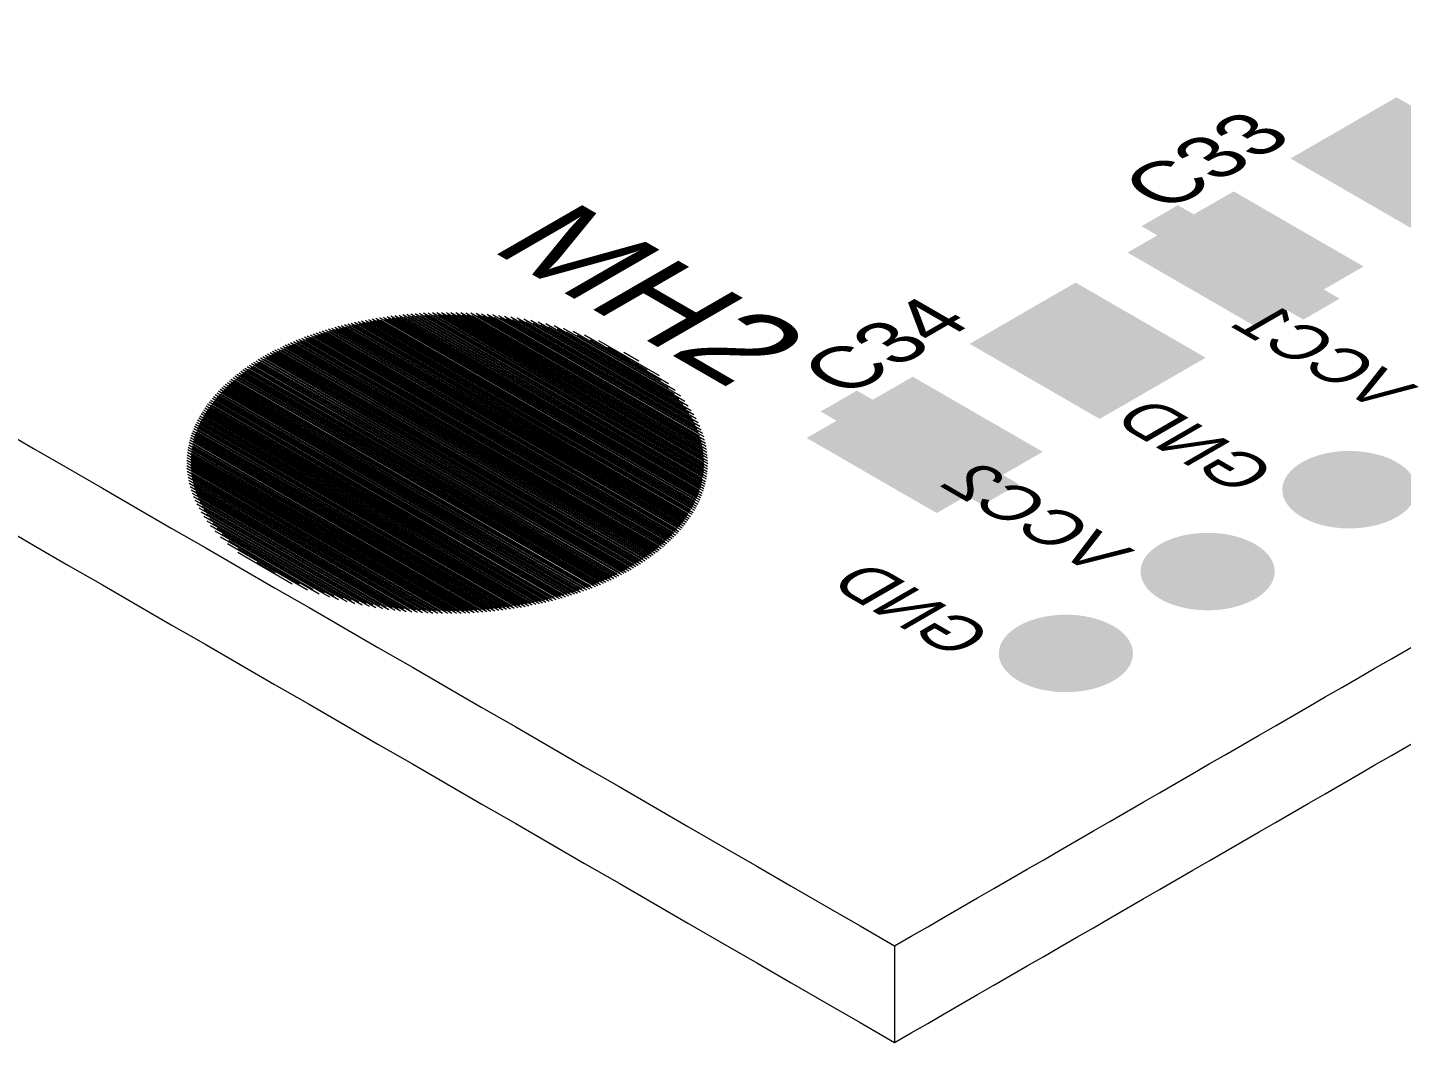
# Model space of a CAD drawing. Header units: millimetres. Extents: x -6 to 177, y -65 to 42.
# Drawn here: x 94.37 to 111.78, y -64.91 to -52.06 of the extents above; entities that cross this region are included whole.
import ezdxf

# ---------------------------------------------------------------- set-up
doc = ezdxf.new("R2010")
doc.units = ezdxf.units.MM
for name, color, linetype, true_color in [('Bottom Layer- Bottom', 7, 'Continuous', 0xffffff), ('Bottom Overlay- Bot Silk', 7, 'Continuous', 0xffffff), ('Bottom Solder- Bot Mask', 7, 'Continuous', 0xffffff), ('Mechanical 13', 7, 'Continuous', 0xffffff), ('Multi-Layer', 7, 'Continuous', 0xffffff), ('Pad Holes', 7, 'Continuous', 0xffffff), ('Top Layer- Top', 7, 'Continuous', 0xffffff), ('Top Overlay- Top Silk', 7, 'Continuous', 0xffffff), ('Top Paste- Top Paste', 7, 'Continuous', 0xffffff), ('Top Solder- Top Mask', 7, 'Continuous', 0xffffff)]:
    doc.layers.add(name, color=color, linetype=linetype, true_color=true_color)
doc.styles.add('Arial', font='')
doc.styles.get('Arial').set_extended_font_data('Arial')

# ---------------------------------------------------------------- blocks, each defined once
blk = doc.blocks.new('PLS_10_230')
at = {"layer": 'Bottom Layer- Bottom', "linetype": 'Continuous', "lineweight": 18}
h = blk.add_hatch(color=7, dxfattribs=at)
edge = h.paths.add_edge_path(flags=0)
edge.add_ellipse((111.122, -57.91), major_axis=(-0.8, 0), ratio=0.57735, start_angle=0, end_angle=360)
h = blk.add_hatch(color=7, dxfattribs=at)
edge = h.paths.add_edge_path(flags=0)
edge.add_ellipse((109.326, -58.947), major_axis=(-0.8, 0), ratio=0.57735, start_angle=0, end_angle=360)
h = blk.add_hatch(color=7, dxfattribs=at)
edge = h.paths.add_edge_path(flags=0)
edge.add_ellipse((107.53, -59.984), major_axis=(-0.8, 0), ratio=0.57735, start_angle=0, end_angle=360)
at = {"layer": 'Bottom Solder- Bot Mask', "linetype": 'Continuous', "lineweight": 18}
h = blk.add_hatch(color=7, dxfattribs=at)
edge = h.paths.add_edge_path(flags=0)
edge.add_ellipse((111.122, -57.91), major_axis=(-0.85, 0), ratio=0.57735, start_angle=0, end_angle=360)
h = blk.add_hatch(color=7, dxfattribs=at)
edge = h.paths.add_edge_path(flags=0)
edge.add_ellipse((109.326, -58.947), major_axis=(-0.85, 0), ratio=0.57735, start_angle=0, end_angle=360)
h = blk.add_hatch(color=7, dxfattribs=at)
edge = h.paths.add_edge_path(flags=0)
edge.add_ellipse((107.53, -59.984), major_axis=(-0.85, 0), ratio=0.57735, start_angle=0, end_angle=360)
at = {"layer": 'Multi-Layer', "linetype": 'Continuous', "lineweight": 18}
h = blk.add_hatch(color=9, dxfattribs=at)
edge = h.paths.add_edge_path(flags=0)
edge.add_ellipse((111.122, -57.91), major_axis=(-0.8, 0), ratio=0.57735, start_angle=0, end_angle=360)
h = blk.add_hatch(color=9, dxfattribs=at)
edge = h.paths.add_edge_path(flags=0)
edge.add_ellipse((109.326, -58.947), major_axis=(-0.8, 0), ratio=0.57735, start_angle=0, end_angle=360)
h = blk.add_hatch(color=9, dxfattribs=at)
edge = h.paths.add_edge_path(flags=0)
edge.add_ellipse((107.53, -59.984), major_axis=(-0.8, 0), ratio=0.57735, start_angle=0, end_angle=360)
at = {"layer": 'Pad Holes', "linetype": 'Continuous', "lineweight": 18}
h = blk.add_hatch(color=7, dxfattribs=at)
edge = h.paths.add_edge_path(flags=0)
edge.add_ellipse((111.122, -57.91), major_axis=(-0.5, 0), ratio=0.57735, start_angle=0, end_angle=360)
h = blk.add_hatch(color=7, dxfattribs=at)
edge = h.paths.add_edge_path(flags=0)
edge.add_ellipse((109.326, -58.947), major_axis=(-0.5, 0), ratio=0.57735, start_angle=0, end_angle=360)
h = blk.add_hatch(color=7, dxfattribs=at)
edge = h.paths.add_edge_path(flags=0)
edge.add_ellipse((107.53, -59.984), major_axis=(-0.5, 0), ratio=0.57735, start_angle=0, end_angle=360)
at = {"layer": 'Top Layer- Top', "linetype": 'Continuous', "lineweight": 18}
h = blk.add_hatch(color=7, dxfattribs=at)
edge = h.paths.add_edge_path(flags=0)
edge.add_ellipse((111.122, -57.91), major_axis=(-0.8, 0), ratio=0.57735, start_angle=0, end_angle=360)
h = blk.add_hatch(color=7, dxfattribs=at)
edge = h.paths.add_edge_path(flags=0)
edge.add_ellipse((109.326, -58.947), major_axis=(-0.8, 0), ratio=0.57735, start_angle=0, end_angle=360)
h = blk.add_hatch(color=7, dxfattribs=at)
edge = h.paths.add_edge_path(flags=0)
edge.add_ellipse((107.53, -59.984), major_axis=(-0.8, 0), ratio=0.57735, start_angle=0, end_angle=360)
at = {"layer": 'Top Solder- Top Mask', "linetype": 'Continuous', "lineweight": 18}
h = blk.add_hatch(color=7, dxfattribs=at)
edge = h.paths.add_edge_path(flags=0)
edge.add_ellipse((111.122, -57.91), major_axis=(-0.85, 0), ratio=0.57735, start_angle=0, end_angle=360)
h = blk.add_hatch(color=7, dxfattribs=at)
edge = h.paths.add_edge_path(flags=0)
edge.add_ellipse((109.326, -58.947), major_axis=(-0.85, 0), ratio=0.57735, start_angle=0, end_angle=360)
h = blk.add_hatch(color=7, dxfattribs=at)
edge = h.paths.add_edge_path(flags=0)
edge.add_ellipse((107.53, -59.984), major_axis=(-0.85, 0), ratio=0.57735, start_angle=0, end_angle=360)
blk = doc.blocks.new('CAP_POL_1411_3528_202')
at = {"layer": 'Mechanical 13', "linetype": 'Continuous', "lineweight": 18}
blk.add_hatch(color=56, dxfattribs=at).paths.add_polyline_path([(110.539, -55.756), (110.998, -55.491), (108.948, -54.307), (108.488, -54.573)], flags=0)
at = {"layer": 'Top Layer- Top', "linetype": 'Continuous', "lineweight": 18}
for points in [[(112.023, -54.626), (110.447, -53.715), (111.719, -52.98), (113.296, -53.891)], [(109.959, -55.818), (108.382, -54.907), (109.655, -54.173), (111.231, -55.083)]]:
    blk.add_hatch(color=7, dxfattribs=at).paths.add_polyline_path(points, flags=0)
at = {"layer": 'Top Paste- Top Paste', "linetype": 'Continuous', "lineweight": 18}
for points in [[(112.023, -54.626), (110.447, -53.715), (111.719, -52.98), (113.296, -53.891)], [(109.959, -55.818), (108.382, -54.907), (109.655, -54.173), (111.231, -55.083)]]:
    blk.add_hatch(color=7, dxfattribs=at).paths.add_polyline_path(points, flags=0)
at = {"layer": 'Top Solder- Top Mask', "linetype": 'Continuous', "lineweight": 18}
for points in [[(112.023, -54.666), (110.376, -53.715), (111.719, -52.94), (113.367, -53.891)], [(109.959, -55.859), (108.311, -54.907), (109.655, -54.132), (111.302, -55.083)]]:
    blk.add_hatch(color=7, dxfattribs=at).paths.add_polyline_path(points, flags=0)
blk = doc.blocks.new('CAP_POL_1411_3528_93')
at = {"layer": 'Mechanical 13', "linetype": 'Continuous', "lineweight": 18}
blk.add_hatch(color=56, dxfattribs=at).paths.add_polyline_path([(106.473, -58.104), (106.932, -57.839), (104.882, -56.655), (104.422, -56.92)], flags=0)
at = {"layer": 'Top Layer- Top', "linetype": 'Continuous', "lineweight": 18}
for points in [[(107.958, -56.973), (106.381, -56.063), (107.653, -55.328), (109.23, -56.238)], [(105.893, -58.165), (104.316, -57.255), (105.589, -56.52), (107.166, -57.43)]]:
    blk.add_hatch(color=7, dxfattribs=at).paths.add_polyline_path(points, flags=0)
at = {"layer": 'Top Paste- Top Paste', "linetype": 'Continuous', "lineweight": 18}
for points in [[(107.958, -56.973), (106.381, -56.063), (107.653, -55.328), (109.23, -56.238)], [(105.893, -58.165), (104.316, -57.255), (105.589, -56.52), (107.166, -57.43)]]:
    blk.add_hatch(color=7, dxfattribs=at).paths.add_polyline_path(points, flags=0)
at = {"layer": 'Top Solder- Top Mask', "linetype": 'Continuous', "lineweight": 18}
for points in [[(107.958, -57.014), (106.31, -56.063), (107.653, -55.287), (109.301, -56.238)], [(105.893, -58.206), (104.245, -57.255), (105.589, -56.479), (107.236, -57.43)]]:
    blk.add_hatch(color=7, dxfattribs=at).paths.add_polyline_path(points, flags=0)
blk = doc.blocks.new('HATCH41')
at = {"color": 9, "lineweight": 13}
for p, q in [((99.244, -55.711), (102.91, -57.827)), ((99.297, -55.707), (102.917, -57.797)), ((99.351, -55.703), (102.923, -57.766)), ((99.406, -55.7), (102.928, -57.734)), ((99.461, -55.698), (102.933, -57.702)), ((99.518, -55.696), (102.936, -57.67)), ((99.575, -55.694), (102.939, -57.636)), ((99.633, -55.693), (102.94, -57.603)), ((99.693, -55.693), (102.941, -57.568)), ((99.753, -55.694), (102.94, -57.534)), ((99.815, -55.695), (102.938, -57.498)), ((99.878, -55.696), (102.935, -57.462)), ((99.942, -55.699), (102.931, -57.425)), ((100.007, -55.702), (102.925, -57.387)), ((100.075, -55.706), (102.918, -57.348)), ((100.143, -55.711), (102.909, -57.308)), ((98.279, -55.879), (102.618, -58.385)), ((98.32, -55.868), (102.637, -58.361)), ((98.361, -55.857), (102.656, -58.337)), ((98.402, -55.847), (102.674, -58.313)), ((98.444, -55.837), (102.692, -58.289)), ((98.487, -55.827), (102.71, -58.265)), ((98.53, -55.817), (102.726, -58.24)), ((98.574, -55.807), (102.743, -58.215)), ((98.618, -55.798), (102.759, -58.189)), ((98.662, -55.79), (102.774, -58.163)), ((98.708, -55.781), (102.788, -58.137)), ((98.753, -55.773), (102.803, -58.111)), ((98.8, -55.765), (102.816, -58.084)), ((98.846, -55.758), (102.829, -58.057)), ((98.894, -55.75), (102.842, -58.03)), ((98.942, -55.744), (102.853, -58.002)), ((98.991, -55.737), (102.864, -57.974)), ((99.04, -55.731), (102.875, -57.945)), ((99.09, -55.725), (102.885, -57.916)), ((99.141, -55.72), (102.894, -57.887)), ((99.192, -55.715), (102.902, -57.857)), ((100.214, -55.718), (102.898, -57.268)), ((100.286, -55.725), (102.886, -57.226)), ((100.361, -55.734), (102.871, -57.183)), ((100.438, -55.743), (102.854, -57.138)), ((100.518, -55.755), (102.834, -57.092)), ((100.601, -55.768), (102.811, -57.044)), ((100.687, -55.784), (102.784, -56.994)), ((100.778, -55.801), (102.754, -56.942)), ((100.873, -55.822), (102.718, -56.887)), ((100.975, -55.846), (102.676, -56.828)), ((101.084, -55.874), (102.627, -56.765)), ((97.757, -56.062), (102.303, -58.686)), ((97.791, -56.047), (102.328, -58.666)), ((97.826, -56.033), (102.353, -58.646)), ((97.862, -56.019), (102.377, -58.626)), ((97.897, -56.005), (102.401, -58.605)), ((97.934, -55.991), (102.425, -58.584)), ((97.97, -55.978), (102.448, -58.563)), ((98.007, -55.964), (102.471, -58.541)), ((98.045, -55.952), (102.493, -58.52)), ((98.083, -55.939), (102.515, -58.498)), ((98.121, -55.926), (102.537, -58.476)), ((98.16, -55.914), (102.558, -58.453)), ((98.199, -55.902), (102.578, -58.431)), ((98.239, -55.891), (102.598, -58.408)), ((101.204, -55.909), (102.567, -56.696)), ((101.339, -55.952), (102.492, -56.618)), ((101.5, -56.011), (102.391, -56.525)), ((97.433, -56.22), (102.028, -58.873)), ((97.463, -56.203), (102.057, -58.856)), ((97.494, -56.187), (102.086, -58.838)), ((97.526, -56.17), (102.115, -58.82)), ((97.557, -56.154), (102.143, -58.801)), ((97.59, -56.138), (102.17, -58.783)), ((97.622, -56.122), (102.198, -58.764)), ((97.655, -56.107), (102.224, -58.745)), ((97.689, -56.091), (102.251, -58.725)), ((97.722, -56.076), (102.277, -58.706)), ((101.725, -56.106), (102.226, -56.395)), ((97.148, -56.401), (101.714, -59.038)), ((97.174, -56.382), (101.747, -59.022)), ((97.201, -56.363), (101.78, -59.007)), ((97.229, -56.345), (101.813, -58.991)), ((97.257, -56.326), (101.845, -58.975)), ((97.285, -56.308), (101.876, -58.958)), ((97.314, -56.29), (101.907, -58.942)), ((97.343, -56.272), (101.938, -58.925)), ((97.372, -56.255), (101.968, -58.908)), ((97.402, -56.237), (101.998, -58.891)), ((96.925, -56.584), (101.398, -59.166)), ((96.948, -56.563), (101.435, -59.153)), ((96.972, -56.542), (101.471, -59.139)), ((96.996, -56.521), (101.507, -59.126)), ((97.02, -56.5), (101.543, -59.112)), ((97.045, -56.48), (101.578, -59.097)), ((97.07, -56.46), (101.613, -59.083)), ((97.095, -56.44), (101.647, -59.068)), ((97.121, -56.421), (101.681, -59.053)), ((96.776, -56.74), (101.128, -59.252)), ((96.796, -56.717), (101.168, -59.241)), ((96.816, -56.694), (101.207, -59.229)), ((96.837, -56.671), (101.246, -59.217)), ((96.859, -56.649), (101.285, -59.205)), ((96.88, -56.627), (101.323, -59.192)), ((96.903, -56.605), (101.361, -59.179)), ((96.649, -56.908), (100.836, -59.326)), ((96.666, -56.883), (100.879, -59.316)), ((96.683, -56.859), (100.922, -59.306)), ((96.701, -56.834), (100.964, -59.296)), ((96.719, -56.81), (101.006, -59.285)), ((96.737, -56.786), (101.047, -59.275)), ((96.756, -56.763), (101.088, -59.264)), ((96.548, -57.092), (100.518, -59.384)), ((96.561, -57.065), (100.565, -59.377)), ((96.574, -57.038), (100.612, -59.369)), ((96.588, -57.011), (100.658, -59.361)), ((96.602, -56.985), (100.703, -59.353)), ((96.617, -56.959), (100.748, -59.344)), ((96.633, -56.934), (100.792, -59.335)), ((96.485, -57.263), (100.222, -59.421)), ((96.493, -57.233), (100.273, -59.416)), ((96.503, -57.204), (100.324, -59.41)), ((96.513, -57.176), (100.373, -59.404)), ((96.524, -57.147), (100.422, -59.398)), ((96.536, -57.119), (100.47, -59.391)), ((96.448, -57.449), (99.9, -59.442)), ((96.452, -57.416), (99.956, -59.44)), ((96.457, -57.385), (100.011, -59.437)), ((96.462, -57.354), (100.065, -59.433)), ((96.469, -57.323), (100.118, -59.43)), ((96.476, -57.292), (100.171, -59.425)), ((96.441, -57.549), (99.727, -59.446)), ((96.441, -57.583), (99.667, -59.446)), ((96.442, -57.515), (99.786, -59.445)), ((96.442, -57.618), (99.607, -59.445)), ((96.444, -57.481), (99.843, -59.444)), ((96.444, -57.654), (99.544, -59.444)), ((96.448, -57.691), (99.481, -59.442)), ((96.452, -57.728), (99.416, -59.439)), ((96.459, -57.766), (99.35, -59.436)), ((96.466, -57.805), (99.283, -59.431)), ((96.476, -57.845), (99.213, -59.426)), ((96.487, -57.886), (99.142, -59.419)), ((96.501, -57.929), (99.069, -59.411)), ((96.517, -57.972), (98.993, -59.402)), ((96.535, -58.017), (98.915, -59.392)), ((96.556, -58.064), (98.834, -59.38)), ((96.58, -58.113), (98.75, -59.366)), ((96.608, -58.163), (98.662, -59.35)), ((96.64, -58.216), (98.57, -59.331)), ((96.678, -58.273), (98.473, -59.309)), ((96.722, -58.333), (98.369, -59.284)), ((96.775, -58.398), (98.256, -59.253)), ((96.839, -58.47), (98.132, -59.216)), ((96.922, -58.552), (97.989, -59.168)), ((97.038, -58.654), (97.813, -59.101)), ((97.279, -58.827), (97.512, -58.962))]:
    blk.add_line(p, q, dxfattribs=at)
blk = doc.blocks.new('HATCH43')
at = {"color": 7, "lineweight": 13}
for p, q in [((98.977, -55.709), (102.913, -57.982)), ((99.026, -55.703), (102.923, -57.953)), ((99.076, -55.698), (102.933, -57.924)), ((99.127, -55.692), (102.942, -57.895)), ((99.178, -55.687), (102.951, -57.865)), ((99.23, -55.683), (102.958, -57.835)), ((99.283, -55.679), (102.965, -57.805)), ((99.337, -55.675), (102.972, -57.774)), ((99.391, -55.672), (102.977, -57.742)), ((99.447, -55.67), (102.982, -57.711)), ((99.503, -55.667), (102.985, -57.678)), ((99.56, -55.666), (102.988, -57.645)), ((99.618, -55.665), (102.99, -57.612)), ((99.677, -55.664), (102.991, -57.577)), ((99.737, -55.664), (102.99, -57.543)), ((99.798, -55.665), (102.989, -57.507)), ((99.861, -55.667), (102.986, -57.471)), ((99.925, -55.669), (102.982, -57.434)), ((99.99, -55.672), (102.977, -57.397)), ((100.056, -55.676), (102.97, -57.358)), ((100.125, -55.681), (102.962, -57.319)), ((100.195, -55.687), (102.952, -57.279)), ((100.266, -55.693), (102.94, -57.237)), ((100.34, -55.702), (102.926, -57.195)), ((100.416, -55.711), (102.91, -57.151)), ((98.145, -55.886), (102.607, -58.462)), ((98.185, -55.874), (102.627, -58.439)), ((98.225, -55.863), (102.647, -58.416)), ((98.265, -55.851), (102.667, -58.393)), ((98.306, -55.84), (102.686, -58.369)), ((98.347, -55.829), (102.705, -58.346)), ((98.388, -55.819), (102.723, -58.321)), ((98.431, -55.809), (102.741, -58.297)), ((98.473, -55.799), (102.758, -58.273)), ((98.516, -55.789), (102.775, -58.248)), ((98.56, -55.78), (102.791, -58.222)), ((98.604, -55.771), (102.807, -58.197)), ((98.649, -55.762), (102.822, -58.171)), ((98.694, -55.753), (102.837, -58.145)), ((98.74, -55.745), (102.851, -58.119)), ((98.786, -55.737), (102.864, -58.092)), ((98.833, -55.73), (102.877, -58.065)), ((98.88, -55.723), (102.89, -58.038)), ((98.928, -55.716), (102.901, -58.01)), ((100.495, -55.722), (102.891, -57.105)), ((100.576, -55.734), (102.87, -57.058)), ((100.661, -55.748), (102.845, -57.009)), ((100.749, -55.765), (102.816, -56.958)), ((100.842, -55.784), (102.783, -56.905)), ((100.94, -55.806), (102.745, -56.848)), ((101.045, -55.832), (102.7, -56.787)), ((101.159, -55.863), (102.646, -56.722)), ((97.706, -56.047), (102.327, -58.715)), ((97.741, -56.033), (102.353, -58.695)), ((97.775, -56.018), (102.378, -58.675)), ((97.811, -56.004), (102.403, -58.655)), ((97.846, -55.99), (102.427, -58.635)), ((97.882, -55.976), (102.451, -58.614)), ((97.918, -55.962), (102.474, -58.593)), ((97.955, -55.949), (102.498, -58.572)), ((97.992, -55.936), (102.52, -58.55)), ((98.03, -55.923), (102.542, -58.528)), ((98.068, -55.911), (102.564, -58.506)), ((98.107, -55.898), (102.586, -58.484)), ((101.285, -55.901), (102.58, -56.649)), ((101.429, -55.95), (102.496, -56.566)), ((101.608, -56.019), (102.377, -56.463)), ((97.354, -56.224), (102.021, -58.919)), ((97.384, -56.207), (102.051, -58.901)), ((97.415, -56.19), (102.08, -58.884)), ((97.446, -56.173), (102.109, -58.866)), ((97.477, -56.157), (102.138, -58.848)), ((97.508, -56.14), (102.166, -58.83)), ((97.54, -56.124), (102.194, -58.811)), ((97.573, -56.108), (102.221, -58.792)), ((97.606, -56.093), (102.249, -58.773)), ((97.639, -56.077), (102.275, -58.754)), ((97.672, -56.062), (102.302, -58.735)), ((101.928, -56.169), (102.117, -56.278)), ((97.075, -56.408), (101.702, -59.08)), ((97.101, -56.389), (101.736, -59.065)), ((97.127, -56.37), (101.769, -59.05)), ((97.154, -56.351), (101.802, -59.034)), ((97.182, -56.332), (101.834, -59.018)), ((97.21, -56.313), (101.866, -59.002)), ((97.238, -56.295), (101.898, -58.986)), ((97.266, -56.277), (101.929, -58.969)), ((97.295, -56.259), (101.96, -58.953)), ((97.324, -56.242), (101.991, -58.936)), ((96.879, -56.572), (101.418, -59.193)), ((96.902, -56.551), (101.455, -59.18)), ((96.926, -56.53), (101.492, -59.166)), ((96.949, -56.509), (101.528, -59.152)), ((96.974, -56.488), (101.564, -59.138)), ((96.998, -56.468), (101.599, -59.124)), ((97.023, -56.448), (101.634, -59.11)), ((97.049, -56.428), (101.668, -59.095)), ((96.711, -56.751), (101.108, -59.29)), ((96.73, -56.728), (101.148, -59.279)), ((96.75, -56.705), (101.188, -59.267)), ((96.771, -56.682), (101.228, -59.256)), ((96.791, -56.66), (101.267, -59.243)), ((96.813, -56.637), (101.305, -59.231)), ((96.834, -56.615), (101.343, -59.219)), ((96.857, -56.594), (101.381, -59.206)), ((96.587, -56.922), (100.812, -59.361)), ((96.603, -56.897), (100.856, -59.352)), ((96.62, -56.872), (100.899, -59.342)), ((96.637, -56.847), (100.942, -59.333)), ((96.655, -56.823), (100.984, -59.322)), ((96.673, -56.799), (101.026, -59.312)), ((96.692, -56.775), (101.067, -59.301)), ((96.502, -57.08), (100.539, -59.411)), ((96.514, -57.053), (100.586, -59.403)), ((96.528, -57.026), (100.632, -59.396)), ((96.542, -56.999), (100.678, -59.388)), ((96.557, -56.973), (100.723, -59.379)), ((96.572, -56.947), (100.768, -59.37)), ((96.429, -57.28), (100.192, -59.453)), ((96.437, -57.25), (100.244, -59.448)), ((96.446, -57.221), (100.295, -59.443)), ((96.456, -57.192), (100.345, -59.437)), ((96.467, -57.163), (100.394, -59.431)), ((96.478, -57.135), (100.443, -59.425)), ((96.489, -57.107), (100.491, -59.418)), ((96.399, -57.435), (99.923, -59.47)), ((96.403, -57.403), (99.979, -59.468)), ((96.409, -57.372), (100.033, -59.465)), ((96.415, -57.341), (100.087, -59.461)), ((96.421, -57.31), (100.14, -59.457)), ((96.391, -57.535), (99.751, -59.474)), ((96.391, -57.569), (99.692, -59.475)), ((96.391, -57.604), (99.632, -59.474)), ((96.393, -57.501), (99.81, -59.474)), ((96.395, -57.468), (99.867, -59.472)), ((96.393, -57.639), (99.57, -59.474)), ((96.396, -57.675), (99.507, -59.472)), ((96.4, -57.712), (99.443, -59.469)), ((96.406, -57.75), (99.378, -59.466)), ((96.413, -57.789), (99.311, -59.462)), ((96.421, -57.828), (99.242, -59.457)), ((96.432, -57.869), (99.172, -59.451)), ((96.444, -57.911), (99.1, -59.444)), ((96.458, -57.954), (99.026, -59.436)), ((96.475, -57.998), (98.949, -59.426)), ((96.494, -58.043), (98.87, -59.415)), ((96.517, -58.091), (98.788, -59.402)), ((96.542, -58.14), (98.702, -59.387)), ((96.572, -58.192), (98.613, -59.37)), ((96.606, -58.246), (98.519, -59.351)), ((96.645, -58.303), (98.42, -59.328)), ((96.692, -58.365), (98.313, -59.301)), ((96.748, -58.432), (98.197, -59.269)), ((96.817, -58.506), (98.068, -59.229)), ((96.907, -58.593), (97.919, -59.177)), ((97.038, -58.703), (97.727, -59.101))]:
    blk.add_line(p, q, dxfattribs=at)
blk = doc.blocks.new('HATCH45')
at = {"color": 7, "lineweight": 13}
for p, q in [((99.244, -55.711), (102.91, -57.827)), ((99.297, -55.707), (102.917, -57.797)), ((99.351, -55.703), (102.923, -57.766)), ((99.406, -55.7), (102.928, -57.734)), ((99.461, -55.698), (102.933, -57.702)), ((99.518, -55.696), (102.936, -57.67)), ((99.575, -55.694), (102.939, -57.636)), ((99.633, -55.693), (102.94, -57.603)), ((99.693, -55.693), (102.941, -57.568)), ((99.753, -55.694), (102.94, -57.534)), ((99.815, -55.695), (102.938, -57.498)), ((99.878, -55.696), (102.935, -57.462)), ((99.942, -55.699), (102.931, -57.425)), ((100.007, -55.702), (102.925, -57.387)), ((100.075, -55.706), (102.918, -57.348)), ((100.143, -55.711), (102.909, -57.308)), ((98.279, -55.879), (102.618, -58.385)), ((98.32, -55.868), (102.637, -58.361)), ((98.361, -55.857), (102.656, -58.337)), ((98.402, -55.847), (102.674, -58.313)), ((98.444, -55.837), (102.692, -58.289)), ((98.487, -55.827), (102.71, -58.265)), ((98.53, -55.817), (102.726, -58.24)), ((98.574, -55.807), (102.743, -58.215)), ((98.618, -55.798), (102.759, -58.189)), ((98.662, -55.79), (102.774, -58.163)), ((98.708, -55.781), (102.788, -58.137)), ((98.753, -55.773), (102.803, -58.111)), ((98.8, -55.765), (102.816, -58.084)), ((98.846, -55.758), (102.829, -58.057)), ((98.894, -55.75), (102.842, -58.03)), ((98.942, -55.744), (102.853, -58.002)), ((98.991, -55.737), (102.864, -57.974)), ((99.04, -55.731), (102.875, -57.945)), ((99.09, -55.725), (102.885, -57.916)), ((99.141, -55.72), (102.894, -57.887)), ((99.192, -55.715), (102.902, -57.857)), ((100.214, -55.718), (102.898, -57.268)), ((100.286, -55.725), (102.886, -57.226)), ((100.361, -55.734), (102.871, -57.183)), ((100.438, -55.743), (102.854, -57.138)), ((100.518, -55.755), (102.834, -57.092)), ((100.601, -55.768), (102.811, -57.044)), ((100.687, -55.784), (102.784, -56.994)), ((100.778, -55.801), (102.754, -56.942)), ((100.873, -55.822), (102.718, -56.887)), ((100.975, -55.846), (102.676, -56.828)), ((101.084, -55.874), (102.627, -56.765)), ((97.757, -56.062), (102.303, -58.686)), ((97.791, -56.047), (102.328, -58.666)), ((97.826, -56.033), (102.353, -58.646)), ((97.862, -56.019), (102.377, -58.626)), ((97.897, -56.005), (102.401, -58.605)), ((97.934, -55.991), (102.425, -58.584)), ((97.97, -55.978), (102.448, -58.563)), ((98.007, -55.964), (102.471, -58.541)), ((98.045, -55.952), (102.493, -58.52)), ((98.083, -55.939), (102.515, -58.498)), ((98.121, -55.926), (102.537, -58.476)), ((98.16, -55.914), (102.558, -58.453)), ((98.199, -55.902), (102.578, -58.431)), ((98.239, -55.891), (102.598, -58.408)), ((101.204, -55.909), (102.567, -56.696)), ((101.339, -55.952), (102.492, -56.618)), ((101.5, -56.011), (102.391, -56.525)), ((97.433, -56.22), (102.028, -58.873)), ((97.463, -56.203), (102.057, -58.856)), ((97.494, -56.187), (102.086, -58.838)), ((97.526, -56.17), (102.115, -58.82)), ((97.557, -56.154), (102.143, -58.801)), ((97.59, -56.138), (102.17, -58.783)), ((97.622, -56.122), (102.198, -58.764)), ((97.655, -56.107), (102.224, -58.745)), ((97.689, -56.091), (102.251, -58.725)), ((97.722, -56.076), (102.277, -58.706)), ((101.725, -56.106), (102.226, -56.395)), ((97.148, -56.401), (101.714, -59.038)), ((97.174, -56.382), (101.747, -59.022)), ((97.201, -56.363), (101.78, -59.007)), ((97.229, -56.345), (101.813, -58.991)), ((97.257, -56.326), (101.845, -58.975)), ((97.285, -56.308), (101.876, -58.958)), ((97.314, -56.29), (101.907, -58.942)), ((97.343, -56.272), (101.938, -58.925)), ((97.372, -56.255), (101.968, -58.908)), ((97.402, -56.237), (101.998, -58.891)), ((96.925, -56.584), (101.398, -59.166)), ((96.948, -56.563), (101.435, -59.153)), ((96.972, -56.542), (101.471, -59.139)), ((96.996, -56.521), (101.507, -59.126)), ((97.02, -56.5), (101.543, -59.112)), ((97.045, -56.48), (101.578, -59.097)), ((97.07, -56.46), (101.613, -59.083)), ((97.095, -56.44), (101.647, -59.068)), ((97.121, -56.421), (101.681, -59.053)), ((96.776, -56.74), (101.128, -59.252)), ((96.796, -56.717), (101.168, -59.241)), ((96.816, -56.694), (101.207, -59.229)), ((96.837, -56.671), (101.246, -59.217)), ((96.859, -56.649), (101.285, -59.205)), ((96.88, -56.627), (101.323, -59.192)), ((96.903, -56.605), (101.361, -59.179)), ((96.649, -56.908), (100.836, -59.326)), ((96.666, -56.883), (100.879, -59.316)), ((96.683, -56.859), (100.922, -59.306)), ((96.701, -56.834), (100.964, -59.296)), ((96.719, -56.81), (101.006, -59.285)), ((96.737, -56.786), (101.047, -59.275)), ((96.756, -56.763), (101.088, -59.264)), ((96.548, -57.092), (100.518, -59.384)), ((96.561, -57.065), (100.565, -59.377)), ((96.574, -57.038), (100.612, -59.369)), ((96.588, -57.011), (100.658, -59.361)), ((96.602, -56.985), (100.703, -59.353)), ((96.617, -56.959), (100.748, -59.344)), ((96.633, -56.934), (100.792, -59.335)), ((96.485, -57.263), (100.222, -59.421)), ((96.493, -57.233), (100.273, -59.416)), ((96.503, -57.204), (100.324, -59.41)), ((96.513, -57.176), (100.373, -59.404)), ((96.524, -57.147), (100.422, -59.398)), ((96.536, -57.119), (100.47, -59.391)), ((96.448, -57.449), (99.9, -59.442)), ((96.452, -57.416), (99.956, -59.44)), ((96.457, -57.385), (100.011, -59.437)), ((96.462, -57.354), (100.065, -59.433)), ((96.469, -57.323), (100.118, -59.43)), ((96.476, -57.292), (100.171, -59.425)), ((96.441, -57.549), (99.727, -59.446)), ((96.441, -57.583), (99.667, -59.446)), ((96.442, -57.515), (99.786, -59.445)), ((96.442, -57.618), (99.607, -59.445)), ((96.444, -57.481), (99.843, -59.444)), ((96.444, -57.654), (99.544, -59.444)), ((96.448, -57.691), (99.481, -59.442)), ((96.452, -57.728), (99.416, -59.439)), ((96.459, -57.766), (99.35, -59.436)), ((96.466, -57.805), (99.283, -59.431)), ((96.476, -57.845), (99.213, -59.426)), ((96.487, -57.886), (99.142, -59.419)), ((96.501, -57.929), (99.069, -59.411)), ((96.517, -57.972), (98.993, -59.402)), ((96.535, -58.017), (98.915, -59.392)), ((96.556, -58.064), (98.834, -59.38)), ((96.58, -58.113), (98.75, -59.366)), ((96.608, -58.163), (98.662, -59.35)), ((96.64, -58.216), (98.57, -59.331)), ((96.678, -58.273), (98.473, -59.309)), ((96.722, -58.333), (98.369, -59.284)), ((96.775, -58.398), (98.256, -59.253)), ((96.839, -58.47), (98.132, -59.216)), ((96.922, -58.552), (97.989, -59.168)), ((97.038, -58.654), (97.813, -59.101)), ((97.279, -58.827), (97.512, -58.962))]:
    blk.add_line(p, q, dxfattribs=at)
blk = doc.blocks.new('HATCH47')
at = {"color": 7, "lineweight": 13}
for p, q in [((99.244, -55.711), (102.91, -57.827)), ((99.297, -55.707), (102.917, -57.797)), ((99.351, -55.703), (102.923, -57.766)), ((99.406, -55.7), (102.928, -57.734)), ((99.461, -55.698), (102.933, -57.702)), ((99.518, -55.696), (102.936, -57.67)), ((99.575, -55.694), (102.939, -57.636)), ((99.633, -55.693), (102.94, -57.603)), ((99.693, -55.693), (102.941, -57.568)), ((99.753, -55.694), (102.94, -57.534)), ((99.815, -55.695), (102.938, -57.498)), ((99.878, -55.696), (102.935, -57.462)), ((99.942, -55.699), (102.931, -57.425)), ((100.007, -55.702), (102.925, -57.387)), ((100.075, -55.706), (102.918, -57.348)), ((100.143, -55.711), (102.909, -57.308)), ((98.279, -55.879), (102.618, -58.385)), ((98.32, -55.868), (102.637, -58.361)), ((98.361, -55.857), (102.656, -58.337)), ((98.402, -55.847), (102.674, -58.313)), ((98.444, -55.837), (102.692, -58.289)), ((98.487, -55.827), (102.71, -58.265)), ((98.53, -55.817), (102.726, -58.24)), ((98.574, -55.807), (102.743, -58.215)), ((98.618, -55.798), (102.759, -58.189)), ((98.662, -55.79), (102.774, -58.163)), ((98.708, -55.781), (102.788, -58.137)), ((98.753, -55.773), (102.803, -58.111)), ((98.8, -55.765), (102.816, -58.084)), ((98.846, -55.758), (102.829, -58.057)), ((98.894, -55.75), (102.842, -58.03)), ((98.942, -55.744), (102.853, -58.002)), ((98.991, -55.737), (102.864, -57.974)), ((99.04, -55.731), (102.875, -57.945)), ((99.09, -55.725), (102.885, -57.916)), ((99.141, -55.72), (102.894, -57.887)), ((99.192, -55.715), (102.902, -57.857)), ((100.214, -55.718), (102.898, -57.268)), ((100.286, -55.725), (102.886, -57.226)), ((100.361, -55.734), (102.871, -57.183)), ((100.438, -55.743), (102.854, -57.138)), ((100.518, -55.755), (102.834, -57.092)), ((100.601, -55.768), (102.811, -57.044)), ((100.687, -55.784), (102.784, -56.994)), ((100.778, -55.801), (102.754, -56.942)), ((100.873, -55.822), (102.718, -56.887)), ((100.975, -55.846), (102.676, -56.828)), ((101.084, -55.874), (102.627, -56.765)), ((97.757, -56.062), (102.303, -58.686)), ((97.791, -56.047), (102.328, -58.666)), ((97.826, -56.033), (102.353, -58.646)), ((97.862, -56.019), (102.377, -58.626)), ((97.897, -56.005), (102.401, -58.605)), ((97.934, -55.991), (102.425, -58.584)), ((97.97, -55.978), (102.448, -58.563)), ((98.007, -55.964), (102.471, -58.541)), ((98.045, -55.952), (102.493, -58.52)), ((98.083, -55.939), (102.515, -58.498)), ((98.121, -55.926), (102.537, -58.476)), ((98.16, -55.914), (102.558, -58.453)), ((98.199, -55.902), (102.578, -58.431)), ((98.239, -55.891), (102.598, -58.408)), ((101.204, -55.909), (102.567, -56.696)), ((101.339, -55.952), (102.492, -56.618)), ((101.5, -56.011), (102.391, -56.525)), ((97.433, -56.22), (102.028, -58.873)), ((97.463, -56.203), (102.057, -58.856)), ((97.494, -56.187), (102.086, -58.838)), ((97.526, -56.17), (102.115, -58.82)), ((97.557, -56.154), (102.143, -58.801)), ((97.59, -56.138), (102.17, -58.783)), ((97.622, -56.122), (102.198, -58.764)), ((97.655, -56.107), (102.224, -58.745)), ((97.689, -56.091), (102.251, -58.725)), ((97.722, -56.076), (102.277, -58.706)), ((101.725, -56.106), (102.226, -56.395)), ((97.148, -56.401), (101.714, -59.038)), ((97.174, -56.382), (101.747, -59.022)), ((97.201, -56.363), (101.78, -59.007)), ((97.229, -56.345), (101.813, -58.991)), ((97.257, -56.326), (101.845, -58.975)), ((97.285, -56.308), (101.876, -58.958)), ((97.314, -56.29), (101.907, -58.942)), ((97.343, -56.272), (101.938, -58.925)), ((97.372, -56.255), (101.968, -58.908)), ((97.402, -56.237), (101.998, -58.891)), ((96.925, -56.584), (101.398, -59.166)), ((96.948, -56.563), (101.435, -59.153)), ((96.972, -56.542), (101.471, -59.139)), ((96.996, -56.521), (101.507, -59.126)), ((97.02, -56.5), (101.543, -59.112)), ((97.045, -56.48), (101.578, -59.097)), ((97.07, -56.46), (101.613, -59.083)), ((97.095, -56.44), (101.647, -59.068)), ((97.121, -56.421), (101.681, -59.053)), ((96.776, -56.74), (101.128, -59.252)), ((96.796, -56.717), (101.168, -59.241)), ((96.816, -56.694), (101.207, -59.229)), ((96.837, -56.671), (101.246, -59.217)), ((96.859, -56.649), (101.285, -59.205)), ((96.88, -56.627), (101.323, -59.192)), ((96.903, -56.605), (101.361, -59.179)), ((96.649, -56.908), (100.836, -59.326)), ((96.666, -56.883), (100.879, -59.316)), ((96.683, -56.859), (100.922, -59.306)), ((96.701, -56.834), (100.964, -59.296)), ((96.719, -56.81), (101.006, -59.285)), ((96.737, -56.786), (101.047, -59.275)), ((96.756, -56.763), (101.088, -59.264)), ((96.548, -57.092), (100.518, -59.384)), ((96.561, -57.065), (100.565, -59.377)), ((96.574, -57.038), (100.612, -59.369)), ((96.588, -57.011), (100.658, -59.361)), ((96.602, -56.985), (100.703, -59.353)), ((96.617, -56.959), (100.748, -59.344)), ((96.633, -56.934), (100.792, -59.335)), ((96.485, -57.263), (100.222, -59.421)), ((96.493, -57.233), (100.273, -59.416)), ((96.503, -57.204), (100.324, -59.41)), ((96.513, -57.176), (100.373, -59.404)), ((96.524, -57.147), (100.422, -59.398)), ((96.536, -57.119), (100.47, -59.391)), ((96.448, -57.449), (99.9, -59.442)), ((96.452, -57.416), (99.956, -59.44)), ((96.457, -57.385), (100.011, -59.437)), ((96.462, -57.354), (100.065, -59.433)), ((96.469, -57.323), (100.118, -59.43)), ((96.476, -57.292), (100.171, -59.425)), ((96.441, -57.549), (99.727, -59.446)), ((96.441, -57.583), (99.667, -59.446)), ((96.442, -57.515), (99.786, -59.445)), ((96.442, -57.618), (99.607, -59.445)), ((96.444, -57.481), (99.843, -59.444)), ((96.444, -57.654), (99.544, -59.444)), ((96.448, -57.691), (99.481, -59.442)), ((96.452, -57.728), (99.416, -59.439)), ((96.459, -57.766), (99.35, -59.436)), ((96.466, -57.805), (99.283, -59.431)), ((96.476, -57.845), (99.213, -59.426)), ((96.487, -57.886), (99.142, -59.419)), ((96.501, -57.929), (99.069, -59.411)), ((96.517, -57.972), (98.993, -59.402)), ((96.535, -58.017), (98.915, -59.392)), ((96.556, -58.064), (98.834, -59.38)), ((96.58, -58.113), (98.75, -59.366)), ((96.608, -58.163), (98.662, -59.35)), ((96.64, -58.216), (98.57, -59.331)), ((96.678, -58.273), (98.473, -59.309)), ((96.722, -58.333), (98.369, -59.284)), ((96.775, -58.398), (98.256, -59.253)), ((96.839, -58.47), (98.132, -59.216)), ((96.922, -58.552), (97.989, -59.168)), ((97.038, -58.654), (97.813, -59.101)), ((97.279, -58.827), (97.512, -58.962))]:
    blk.add_line(p, q, dxfattribs=at)
blk = doc.blocks.new('HATCH49')
at = {"color": 7, "lineweight": 13}
for p, q in [((98.977, -55.709), (102.913, -57.982)), ((99.026, -55.703), (102.923, -57.953)), ((99.076, -55.698), (102.933, -57.924)), ((99.127, -55.692), (102.942, -57.895)), ((99.178, -55.687), (102.951, -57.865)), ((99.23, -55.683), (102.958, -57.835)), ((99.283, -55.679), (102.965, -57.805)), ((99.337, -55.675), (102.972, -57.774)), ((99.391, -55.672), (102.977, -57.742)), ((99.447, -55.67), (102.982, -57.711)), ((99.503, -55.667), (102.985, -57.678)), ((99.56, -55.666), (102.988, -57.645)), ((99.618, -55.665), (102.99, -57.612)), ((99.677, -55.664), (102.991, -57.577)), ((99.737, -55.664), (102.99, -57.543)), ((99.798, -55.665), (102.989, -57.507)), ((99.861, -55.667), (102.986, -57.471)), ((99.925, -55.669), (102.982, -57.434)), ((99.99, -55.672), (102.977, -57.397)), ((100.056, -55.676), (102.97, -57.358)), ((100.125, -55.681), (102.962, -57.319)), ((100.195, -55.687), (102.952, -57.279)), ((100.266, -55.693), (102.94, -57.237)), ((100.34, -55.702), (102.926, -57.195)), ((100.416, -55.711), (102.91, -57.151)), ((98.145, -55.886), (102.607, -58.462)), ((98.185, -55.874), (102.627, -58.439)), ((98.225, -55.863), (102.647, -58.416)), ((98.265, -55.851), (102.667, -58.393)), ((98.306, -55.84), (102.686, -58.369)), ((98.347, -55.829), (102.705, -58.346)), ((98.388, -55.819), (102.723, -58.321)), ((98.431, -55.809), (102.741, -58.297)), ((98.473, -55.799), (102.758, -58.273)), ((98.516, -55.789), (102.775, -58.248)), ((98.56, -55.78), (102.791, -58.222)), ((98.604, -55.771), (102.807, -58.197)), ((98.649, -55.762), (102.822, -58.171)), ((98.694, -55.753), (102.837, -58.145)), ((98.74, -55.745), (102.851, -58.119)), ((98.786, -55.737), (102.864, -58.092)), ((98.833, -55.73), (102.877, -58.065)), ((98.88, -55.723), (102.89, -58.038)), ((98.928, -55.716), (102.901, -58.01)), ((100.495, -55.722), (102.891, -57.105)), ((100.576, -55.734), (102.87, -57.058)), ((100.661, -55.748), (102.845, -57.009)), ((100.749, -55.765), (102.816, -56.958)), ((100.842, -55.784), (102.783, -56.905)), ((100.94, -55.806), (102.745, -56.848)), ((101.045, -55.832), (102.7, -56.787)), ((101.159, -55.863), (102.646, -56.722)), ((97.706, -56.047), (102.327, -58.715)), ((97.741, -56.033), (102.353, -58.695)), ((97.775, -56.018), (102.378, -58.675)), ((97.811, -56.004), (102.403, -58.655)), ((97.846, -55.99), (102.427, -58.635)), ((97.882, -55.976), (102.451, -58.614)), ((97.918, -55.962), (102.474, -58.593)), ((97.955, -55.949), (102.498, -58.572)), ((97.992, -55.936), (102.52, -58.55)), ((98.03, -55.923), (102.542, -58.528)), ((98.068, -55.911), (102.564, -58.506)), ((98.107, -55.898), (102.586, -58.484)), ((101.285, -55.901), (102.58, -56.649)), ((101.429, -55.95), (102.496, -56.566)), ((101.608, -56.019), (102.377, -56.463)), ((97.354, -56.224), (102.021, -58.919)), ((97.384, -56.207), (102.051, -58.901)), ((97.415, -56.19), (102.08, -58.884)), ((97.446, -56.173), (102.109, -58.866)), ((97.477, -56.157), (102.138, -58.848)), ((97.508, -56.14), (102.166, -58.83)), ((97.54, -56.124), (102.194, -58.811)), ((97.573, -56.108), (102.221, -58.792)), ((97.606, -56.093), (102.249, -58.773)), ((97.639, -56.077), (102.275, -58.754)), ((97.672, -56.062), (102.302, -58.735)), ((101.928, -56.169), (102.117, -56.278)), ((97.075, -56.408), (101.702, -59.08)), ((97.101, -56.389), (101.736, -59.065)), ((97.127, -56.37), (101.769, -59.05)), ((97.154, -56.351), (101.802, -59.034)), ((97.182, -56.332), (101.834, -59.018)), ((97.21, -56.313), (101.866, -59.002)), ((97.238, -56.295), (101.898, -58.986)), ((97.266, -56.277), (101.929, -58.969)), ((97.295, -56.259), (101.96, -58.953)), ((97.324, -56.242), (101.991, -58.936)), ((96.879, -56.572), (101.418, -59.193)), ((96.902, -56.551), (101.455, -59.18)), ((96.926, -56.53), (101.492, -59.166)), ((96.949, -56.509), (101.528, -59.152)), ((96.974, -56.488), (101.564, -59.138)), ((96.998, -56.468), (101.599, -59.124)), ((97.023, -56.448), (101.634, -59.11)), ((97.049, -56.428), (101.668, -59.095)), ((96.711, -56.751), (101.108, -59.29)), ((96.73, -56.728), (101.148, -59.279)), ((96.75, -56.705), (101.188, -59.267)), ((96.771, -56.682), (101.228, -59.256)), ((96.791, -56.66), (101.267, -59.243)), ((96.813, -56.637), (101.305, -59.231)), ((96.834, -56.615), (101.343, -59.219)), ((96.857, -56.594), (101.381, -59.206)), ((96.587, -56.922), (100.812, -59.361)), ((96.603, -56.897), (100.856, -59.352)), ((96.62, -56.872), (100.899, -59.342)), ((96.637, -56.847), (100.942, -59.333)), ((96.655, -56.823), (100.984, -59.322)), ((96.673, -56.799), (101.026, -59.312)), ((96.692, -56.775), (101.067, -59.301)), ((96.502, -57.08), (100.539, -59.411)), ((96.514, -57.053), (100.586, -59.403)), ((96.528, -57.026), (100.632, -59.396)), ((96.542, -56.999), (100.678, -59.388)), ((96.557, -56.973), (100.723, -59.379)), ((96.572, -56.947), (100.768, -59.37)), ((96.429, -57.28), (100.192, -59.453)), ((96.437, -57.25), (100.244, -59.448)), ((96.446, -57.221), (100.295, -59.443)), ((96.456, -57.192), (100.345, -59.437)), ((96.467, -57.163), (100.394, -59.431)), ((96.478, -57.135), (100.443, -59.425)), ((96.489, -57.107), (100.491, -59.418)), ((96.399, -57.435), (99.923, -59.47)), ((96.403, -57.403), (99.979, -59.468)), ((96.409, -57.372), (100.033, -59.465)), ((96.415, -57.341), (100.087, -59.461)), ((96.421, -57.31), (100.14, -59.457)), ((96.391, -57.535), (99.751, -59.474)), ((96.391, -57.569), (99.692, -59.475)), ((96.391, -57.604), (99.632, -59.474)), ((96.393, -57.501), (99.81, -59.474)), ((96.395, -57.468), (99.867, -59.472)), ((96.393, -57.639), (99.57, -59.474)), ((96.396, -57.675), (99.507, -59.472)), ((96.4, -57.712), (99.443, -59.469)), ((96.406, -57.75), (99.378, -59.466)), ((96.413, -57.789), (99.311, -59.462)), ((96.421, -57.828), (99.242, -59.457)), ((96.432, -57.869), (99.172, -59.451)), ((96.444, -57.911), (99.1, -59.444)), ((96.458, -57.954), (99.026, -59.436)), ((96.475, -57.998), (98.949, -59.426)), ((96.494, -58.043), (98.87, -59.415)), ((96.517, -58.091), (98.788, -59.402)), ((96.542, -58.14), (98.702, -59.387)), ((96.572, -58.192), (98.613, -59.37)), ((96.606, -58.246), (98.519, -59.351)), ((96.645, -58.303), (98.42, -59.328)), ((96.692, -58.365), (98.313, -59.301)), ((96.748, -58.432), (98.197, -59.269)), ((96.817, -58.506), (98.068, -59.229)), ((96.907, -58.593), (97.919, -59.177)), ((97.038, -58.703), (97.727, -59.101))]:
    blk.add_line(p, q, dxfattribs=at)
blk = doc.blocks.new('M_______H___01_11')
at = {"layer": 'Pad Holes', "linetype": 'Continuous', "lineweight": 18}
h = blk.add_hatch(color=7, dxfattribs=at)
edge = h.paths.add_edge_path(flags=0)
edge.add_ellipse((99.691, -57.57), major_axis=(-1.6, 0), ratio=0.57735, start_angle=0, end_angle=360)
at = {"layer": 'Bottom Layer- Bottom', "color": 7, "linetype": 'Continuous', "lineweight": 18}
blk.add_blockref('HATCH47', (0, 0), dxfattribs=at)
at = {"layer": 'Bottom Solder- Bot Mask', "color": 7, "linetype": 'Continuous', "lineweight": 18}
blk.add_blockref('HATCH49', (0, 0), dxfattribs=at)
at = {"layer": 'Multi-Layer', "color": 9, "linetype": 'Continuous', "lineweight": 18}
blk.add_blockref('HATCH41', (0, 0), dxfattribs=at)
at = {"layer": 'Top Layer- Top', "color": 7, "linetype": 'Continuous', "lineweight": 18}
blk.add_blockref('HATCH45', (0, 0), dxfattribs=at)
at = {"layer": 'Top Solder- Top Mask', "color": 7, "linetype": 'Continuous', "lineweight": 18}
blk.add_blockref('HATCH43', (0, 0), dxfattribs=at)

msp = doc.modelspace()

# ---------------------------------------------------------------- linework, layer by layer
at = {"color": 252, "linetype": 'Continuous', "lineweight": 13}
msp.add_line((105.359, -63.687), (105.359, -64.911), dxfattribs=at)
for points in [[(-6.364, 0.816), (2.946, -4.559), (21.567, -15.309), (49.497, -31.435), (77.428, -47.561), (96.049, -58.311), (105.359, -63.687)], [(-6.364, -0.408), (2.946, -5.784), (21.567, -16.534), (49.497, -32.66), (77.428, -48.786), (96.049, -59.536), (105.359, -64.911)], [(105.359, -63.687), (107.598, -62.394), (112.076, -59.808), (118.794, -55.93), (125.511, -52.052), (129.99, -49.466), (132.229, -48.173)], [(105.359, -64.911), (107.598, -63.619), (112.076, -61.033), (118.794, -57.155), (125.511, -53.276), (129.99, -50.691), (132.229, -49.398)]]:
    msp.add_open_spline(points, degree=3, dxfattribs=at)
at = {"color": 163, "linetype": 'Continuous', "lineweight": 18}
for points in [[(-6.364, -0.408), (2.946, -5.784), (21.567, -16.534), (49.497, -32.66), (77.428, -48.786), (96.049, -59.536), (105.359, -64.911)], [(105.359, -64.911), (107.598, -63.619), (112.076, -61.033), (118.794, -57.155), (125.511, -53.276), (129.99, -50.691), (132.229, -49.398)]]:
    msp.add_open_spline(points, degree=3, dxfattribs=at)

# ---------------------------------------------------------------- block references
for name in ['PLS_10_230', 'CAP_POL_1411_3528_202', 'CAP_POL_1411_3528_93', 'M_______H___01_11']:
    msp.add_blockref(name, (0, 0), dxfattribs=at)

# ---------------------------------------------------------------- texts
at = {"layer": 'Bottom Overlay- Bot Silk', "color": 44, "linetype": 'Continuous', "lineweight": 13, "extrusion": (0, -0.816497, -0.57735), "char_height": 0.75, "attachment_point": 7, "text_direction": (-0.707107, 0.408248, -0.57735), "line_spacing_factor": 1.047437, "style": 'Arial'}
for s, insert in [('\\fArial|b0|i0;\\W0.9544;VCC1', (111.468, -56.922, 0.086)), ('\\fArial|b0|i0;\\W0.9832;GND', (109.697, -57.974, 0.086)), ('\\fArial|b0|i0;\\W1.0046;VCC2', (107.876, -58.996, 0.086)), ('\\fArial|b0|i0;\\W0.9832;GND', (106.105, -60.048, 0.086))]:
    msp.add_mtext(s, dxfattribs=dict(at, insert=insert))
at = {"layer": 'Top Overlay- Top Silk', "color": 2, "linetype": 'Continuous', "lineweight": 13, "extrusion": (0, 0.816497, 0.57735), "attachment_point": 7, "line_spacing_factor": 1.047437, "style": 'Arial'}
for s, insert, char_height, text_direction in [('\\fArial|b0|i0;\\W0.9855;C33', (108.816, -54.398, 0.16), 0.912, (0.707107, 0.408248, -0.57735)), ('\\fArial|b0|i0;\\W0.9717;MH2', (100.203, -54.859, 0.268), 1.524, (0.707107, -0.408248, 0.57735)), ('\\fArial|b0|i0;\\W0.9839;C34', (104.751, -56.745, 0.16), 0.912, (0.707107, 0.408248, -0.57735))]:
    msp.add_mtext(s, dxfattribs=dict(at, insert=insert, char_height=char_height, text_direction=text_direction))

doc.saveas('drawing.dxf')
